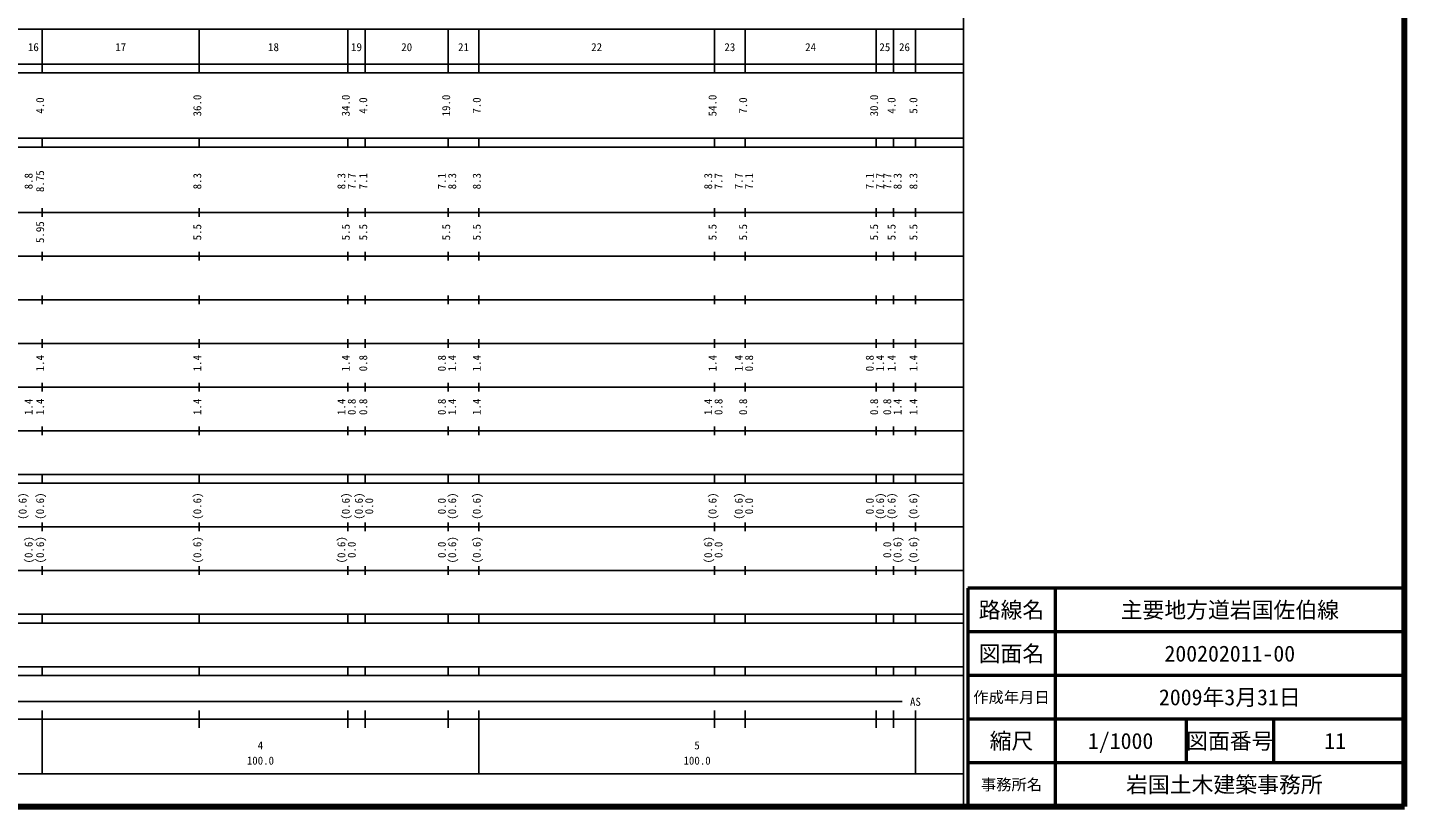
# Model space of a CAD drawing. Units: millimetres on the paper, enlarged 1000 times. Extents: x 40000 to 680000, y 20000 to 380000.
# Drawn here: x 364667 to 680000, y 20000 to 198357 of the extents above; entities that cross this region are included whole.
import ezdxf
from ezdxf.enums import TextEntityAlignment as Align

# ---------------------------------------------------------------- set-up
doc = ezdxf.new("R2010")
doc.units = ezdxf.units.MM
doc.header["$LTSCALE"] = 1000
for name, color, linetype, lineweight in [('M-TTL', 2, 'Continuous', 140), ('M-TTL-BAND', 7, 'Continuous', 25), ('M-TTL-FRAM', 2, 'Continuous', 50), ('M-TTL-LINE', 7, 'Continuous', 50)]:
    doc.layers.add(name, color=color, linetype=linetype, lineweight=lineweight)
doc.layers.add('M-TTL-TXT', color=7, linetype='Continuous')
doc.styles.add('ＭＳ ゴシック', font='')
doc.styles.get('ＭＳ ゴシック').set_extended_font_data('MS Gothic')

msp = doc.modelspace()

# ---------------------------------------------------------------- linework, layer by layer
at = {"layer": 'M-TTL'}
for p, q in [((680000, 20000), (680000, 380000)), ((40000, 20000), (680000, 20000))]:
    msp.add_line(p, q, dxfattribs=at)
at = {"layer": 'M-TTL-BAND'}
for p, q in [((579000, 20000), (579000, 370000)), ((68000, 198000), (579000, 198000)), ((368000, 188000), (368000, 198000)), ((404000, 188000), (404000, 198000)), ((438000, 188000), (438000, 198000)), ((442000, 188000), (442000, 198000)), ((461000, 188000), (461000, 198000)), ((468000, 188000), (468000, 198000)), ((522000, 188000), (522000, 198000)), ((529000, 188000), (529000, 198000)), ((559000, 188000), (559000, 198000)), ((563000, 188000), (563000, 198000)), ((568000, 188000), (568000, 198000)), ((40000, 190000), (579000, 190000)), ((40000, 188000), (579000, 188000)), ((40000, 173000), (579000, 173000)), ((40000, 171000), (579000, 171000)), ((368000, 171000), (368000, 173000)), ((404000, 171000), (404000, 173000)), ((438000, 171000), (438000, 173000)), ((442000, 171000), (442000, 173000)), ((461000, 171000), (461000, 173000)), ((468000, 171000), (468000, 173000)), ((522000, 171000), (522000, 173000)), ((529000, 171000), (529000, 173000)), ((559000, 171000), (559000, 173000)), ((563000, 171000), (563000, 173000)), ((568000, 171000), (568000, 173000)), ((40000, 156000), (579000, 156000)), ((368000, 155000), (368000, 157000)), ((404000, 155000), (404000, 157000)), ((438000, 155000), (438000, 157000)), ((442000, 155000), (442000, 157000)), ((461000, 155000), (461000, 157000)), ((468000, 155000), (468000, 157000)), ((522000, 155000), (522000, 157000)), ((529000, 155000), (529000, 157000)), ((559000, 155000), (559000, 157000)), ((563000, 155000), (563000, 157000)), ((568000, 155000), (568000, 157000)), ((46000, 146000), (579000, 146000)), ((368000, 145000), (368000, 147000)), ((404000, 145000), (404000, 147000)), ((438000, 145000), (438000, 147000)), ((442000, 145000), (442000, 147000)), ((461000, 145000), (461000, 147000)), ((468000, 145000), (468000, 147000)), ((522000, 145000), (522000, 147000)), ((529000, 145000), (529000, 147000)), ((559000, 145000), (559000, 147000)), ((563000, 145000), (563000, 147000)), ((568000, 145000), (568000, 147000)), ((52000, 136000), (579000, 136000)), ((368000, 135000), (368000, 137000)), ((404000, 135000), (404000, 137000)), ((438000, 135000), (438000, 137000)), ((442000, 135000), (442000, 137000)), ((461000, 135000), (461000, 137000)), ((468000, 135000), (468000, 137000)), ((522000, 135000), (522000, 137000)), ((529000, 135000), (529000, 137000)), ((559000, 135000), (559000, 137000)), ((563000, 135000), (563000, 137000)), ((568000, 135000), (568000, 137000)), ((368000, 125000), (368000, 127000)), ((404000, 125000), (404000, 127000)), ((438000, 125000), (438000, 127000)), ((442000, 125000), (442000, 127000)), ((461000, 125000), (461000, 127000)), ((468000, 125000), (468000, 127000)), ((522000, 125000), (522000, 127000)), ((529000, 125000), (529000, 127000)), ((559000, 125000), (559000, 127000)), ((563000, 125000), (563000, 127000)), ((568000, 125000), (568000, 127000)), ((46000, 126000), (579000, 126000)), ((368000, 115000), (368000, 117000)), ((404000, 115000), (404000, 117000)), ((438000, 115000), (438000, 117000)), ((442000, 115000), (442000, 117000)), ((461000, 115000), (461000, 117000)), ((468000, 115000), (468000, 117000)), ((522000, 115000), (522000, 117000)), ((529000, 115000), (529000, 117000)), ((559000, 115000), (559000, 117000)), ((563000, 115000), (563000, 117000)), ((568000, 115000), (568000, 117000)), ((52000, 116000), (579000, 116000)), ((46000, 106000), (579000, 106000)), ((368000, 105000), (368000, 107000)), ((404000, 105000), (404000, 107000)), ((438000, 105000), (438000, 107000)), ((442000, 105000), (442000, 107000)), ((461000, 105000), (461000, 107000)), ((468000, 105000), (468000, 107000)), ((522000, 105000), (522000, 107000)), ((529000, 105000), (529000, 107000)), ((559000, 105000), (559000, 107000)), ((563000, 105000), (563000, 107000)), ((568000, 105000), (568000, 107000)), ((40000, 96000), (579000, 96000)), ((368000, 94000), (368000, 96000)), ((404000, 94000), (404000, 96000)), ((438000, 94000), (438000, 96000)), ((442000, 94000), (442000, 96000)), ((461000, 94000), (461000, 96000)), ((468000, 94000), (468000, 96000)), ((522000, 94000), (522000, 96000)), ((529000, 94000), (529000, 96000)), ((559000, 94000), (559000, 96000)), ((563000, 94000), (563000, 96000)), ((568000, 94000), (568000, 96000)), ((40000, 94000), (579000, 94000)), ((49000, 84000), (579000, 84000)), ((368000, 83000), (368000, 85000)), ((404000, 83000), (404000, 85000)), ((438000, 83000), (438000, 85000)), ((442000, 83000), (442000, 85000)), ((461000, 83000), (461000, 85000)), ((468000, 83000), (468000, 85000)), ((522000, 83000), (522000, 85000)), ((529000, 83000), (529000, 85000)), ((559000, 83000), (559000, 85000)), ((563000, 83000), (563000, 85000)), ((568000, 83000), (568000, 85000)), ((40000, 74000), (579000, 74000)), ((368000, 73000), (368000, 75000)), ((404000, 73000), (404000, 75000)), ((438000, 73000), (438000, 75000)), ((442000, 73000), (442000, 75000)), ((461000, 73000), (461000, 75000)), ((468000, 73000), (468000, 75000)), ((522000, 73000), (522000, 75000)), ((529000, 73000), (529000, 75000)), ((559000, 73000), (559000, 75000)), ((563000, 73000), (563000, 75000)), ((568000, 73000), (568000, 75000)), ((40000, 64000), (579000, 64000)), ((368000, 62000), (368000, 64000)), ((404000, 62000), (404000, 64000)), ((438000, 62000), (438000, 64000)), ((442000, 62000), (442000, 64000)), ((461000, 62000), (461000, 64000)), ((468000, 62000), (468000, 64000)), ((522000, 62000), (522000, 64000)), ((529000, 62000), (529000, 64000)), ((559000, 62000), (559000, 64000)), ((563000, 62000), (563000, 64000)), ((568000, 62000), (568000, 64000)), ((40000, 62000), (579000, 62000)), ((40000, 52000), (579000, 52000)), ((368000, 50000), (368000, 52000)), ((404000, 50000), (404000, 52000)), ((438000, 50000), (438000, 52000)), ((442000, 50000), (442000, 52000)), ((461000, 50000), (461000, 52000)), ((468000, 50000), (468000, 52000)), ((522000, 50000), (522000, 52000)), ((529000, 50000), (529000, 52000)), ((559000, 50000), (559000, 52000)), ((563000, 50000), (563000, 52000)), ((568000, 50000), (568000, 52000)), ((40000, 50000), (579000, 50000)), ((71000, 44000), (565000, 44000)), ((368000, 27500), (368000, 42000)), ((404000, 38000), (404000, 42000)), ((438000, 38000), (438000, 42000)), ((442000, 38000), (442000, 42000)), ((461000, 38000), (461000, 42000)), ((468000, 27500), (468000, 42000)), ((522000, 38000), (522000, 42000)), ((529000, 38000), (529000, 42000)), ((559000, 38000), (559000, 42000)), ((563000, 38000), (563000, 42000)), ((568000, 27500), (568000, 42000)), ((40000, 40000), (579000, 40000)), ((68000, 27500), (579000, 27500))]:
    msp.add_line(p, q, dxfattribs=at)
at = {"layer": 'M-TTL-FRAM'}
for p, q in [((680000, 70000), (580000, 70000)), ((580000, 70000), (580000, 20000))]:
    msp.add_line(p, q, dxfattribs=at)
at = {"layer": 'M-TTL-LINE'}
for p, q in [((600000, 70000), (600000, 20000)), ((680000, 60000), (580000, 60000)), ((680000, 50000), (580000, 50000)), ((680000, 40000), (580000, 40000)), ((630000, 40000), (630000, 30000)), ((650000, 40000), (650000, 30000)), ((680000, 30000), (580000, 30000))]:
    msp.add_line(p, q, dxfattribs=at)

# ---------------------------------------------------------------- texts
at = {"layer": 'M-TTL-BAND', "style": 'ＭＳ ゴシック'}
for s, p in [('16', (366000, 192405)), ('17', (386000, 192405)), ('18', (421000, 192405)), ('19', (440000, 192405)), ('20', (451500, 192405)), ('21', (464500, 192405)), ('22', (495000, 192405)), ('23', (525500, 192405)), ('24', (544000, 192405)), ('25', (561000, 192405)), ('26', (565500, 192405)), ('AS', (568000, 42500)), ('4', (418000, 32523)), ('5', (518000, 32523)), ('100.0', (418000, 29033)), ('100.0', (518000, 29033))]:
    msp.add_text(s, height=1833, dxfattribs=at).set_placement(p, align=Align.BOTTOM_CENTER)
for s, p in [('4.0', (369000, 180500)), ('36.0', (405000, 180500)), ('34.0', (439000, 180500)), ('4.0', (443000, 180500)), ('19.0', (462000, 180500)), ('7.0', (469000, 180500)), ('54.0', (523000, 180500)), ('7.0', (530000, 180500)), ('30.0', (560000, 180500)), ('4.0', (564000, 180500)), ('5.0', (569000, 180500)), ('8.8', (366370, 163174)), ('8.75', (369000, 163174)), ('8.3', (405000, 163174)), ('8.3', (438000, 163174)), ('7.7', (440370, 163174)), ('7.1', (443000, 163174)), ('7.1', (461000, 163174)), ('8.3', (463370, 163174)), ('8.3', (469000, 163174)), ('8.3', (522000, 163174)), ('7.7', (524370, 163174)), ('7.7', (529000, 163174)), ('7.1', (531370, 163174)), ('7.1', (559000, 163174)), ('7.7', (561370, 163174)), ('7.7', (563000, 163174)), ('8.3', (565370, 163174)), ('8.3', (569000, 163174)), ('5.95', (369000, 151500)), ('5.5', (405000, 151500)), ('5.5', (439000, 151500)), ('5.5', (443000, 151500)), ('5.5', (462000, 151500)), ('5.5', (469000, 151500)), ('5.5', (523000, 151500)), ('5.5', (530000, 151500)), ('5.5', (560000, 151500)), ('5.5', (564000, 151500)), ('5.5', (569000, 151500)), ('1.4', (369000, 121500)), ('1.4', (405000, 121500)), ('1.4', (439000, 121500)), ('0.8', (443000, 121500)), ('0.8', (461000, 121500)), ('1.4', (463370, 121500)), ('1.4', (469000, 121500)), ('1.4', (523000, 121500)), ('1.4', (529000, 121500)), ('0.8', (531370, 121500)), ('0.8', (559000, 121500)), ('1.4', (561370, 121500)), ('1.4', (564000, 121500)), ('1.4', (569000, 121500)), ('1.4', (366370, 111500)), ('1.4', (369000, 111500)), ('1.4', (405000, 111500)), ('1.4', (438000, 111500)), ('0.8', (440370, 111500)), ('0.8', (443000, 111500)), ('0.8', (461000, 111500)), ('1.4', (463370, 111500)), ('1.4', (469000, 111500)), ('1.4', (522000, 111500)), ('0.8', (524370, 111500)), ('0.8', (530000, 111500)), ('0.8', (560000, 111500)), ('0.8', (563000, 111500)), ('1.4', (565370, 111500)), ('1.4', (569000, 111500)), ('(0.6)', (365000, 88764)), ('(0.6)', (369000, 88764)), ('(0.6)', (405000, 88764)), ('(0.6)', (439000, 88764)), ('(0.6)', (442000, 88764)), ('(0.6)', (463370, 88764)), ('(0.6)', (469000, 88764)), ('(0.6)', (523000, 88764)), ('(0.6)', (529000, 88764)), ('(0.6)', (561370, 88764)), ('(0.6)', (564000, 88764)), ('(0.6)', (569000, 88764)), ('0.0', (444370, 88764)), ('0.0', (461000, 88764)), ('0.0', (531370, 88764)), ('0.0', (559000, 88764)), ('(0.6)', (366370, 78764)), ('(0.6)', (369000, 78764)), ('(0.6)', (405000, 78764)), ('(0.6)', (438000, 78764)), ('0.0', (440370, 78764)), ('0.0', (461000, 78764)), ('(0.6)', (463370, 78764)), ('(0.6)', (469000, 78764)), ('(0.6)', (522000, 78764)), ('0.0', (524370, 78764)), ('0.0', (563000, 78764)), ('(0.6)', (565370, 78764)), ('(0.6)', (569000, 78764))]:
    msp.add_text(s, height=1833, rotation=90, dxfattribs=at).set_placement(p, align=Align.BOTTOM_CENTER)
at = {"layer": 'M-TTL-TXT', "style": 'ＭＳ ゴシック'}
for s, height, p in [('路線名', 3666, (590000, 65000)), ('路線名', 3666, (590000, 65000)), ('主要地方道岩国佐伯線', 3666, (640000, 65000)), ('図面名', 3666, (590000, 55000)), ('図面名', 3666, (590000, 55000)), ('200202011-00', 3666, (640000, 55000)), ('2009年3月31日', 3666, (640000, 45000)), ('作成年月日', 2566, (590000, 45000)), ('作成年月日', 2566, (590000, 45000)), ('縮尺', 3666, (590000, 35000)), ('縮尺', 3666, (590000, 35000)), ('1/1000', 3666, (615000, 35000)), ('図面番号', 3666, (640000, 35000)), ('図面番号', 3666, (640000, 35000)), ('11', 3666, (664125, 35000)), ('事務所名', 2566, (590000, 25000)), ('事務所名', 2566, (590000, 25000)), ('岩国土木建築事務所 ', 3666, (640000, 25000))]:
    msp.add_text(s, height=height, dxfattribs=at).set_placement(p, align=Align.MIDDLE_CENTER)

doc.saveas('drawing.dxf')
